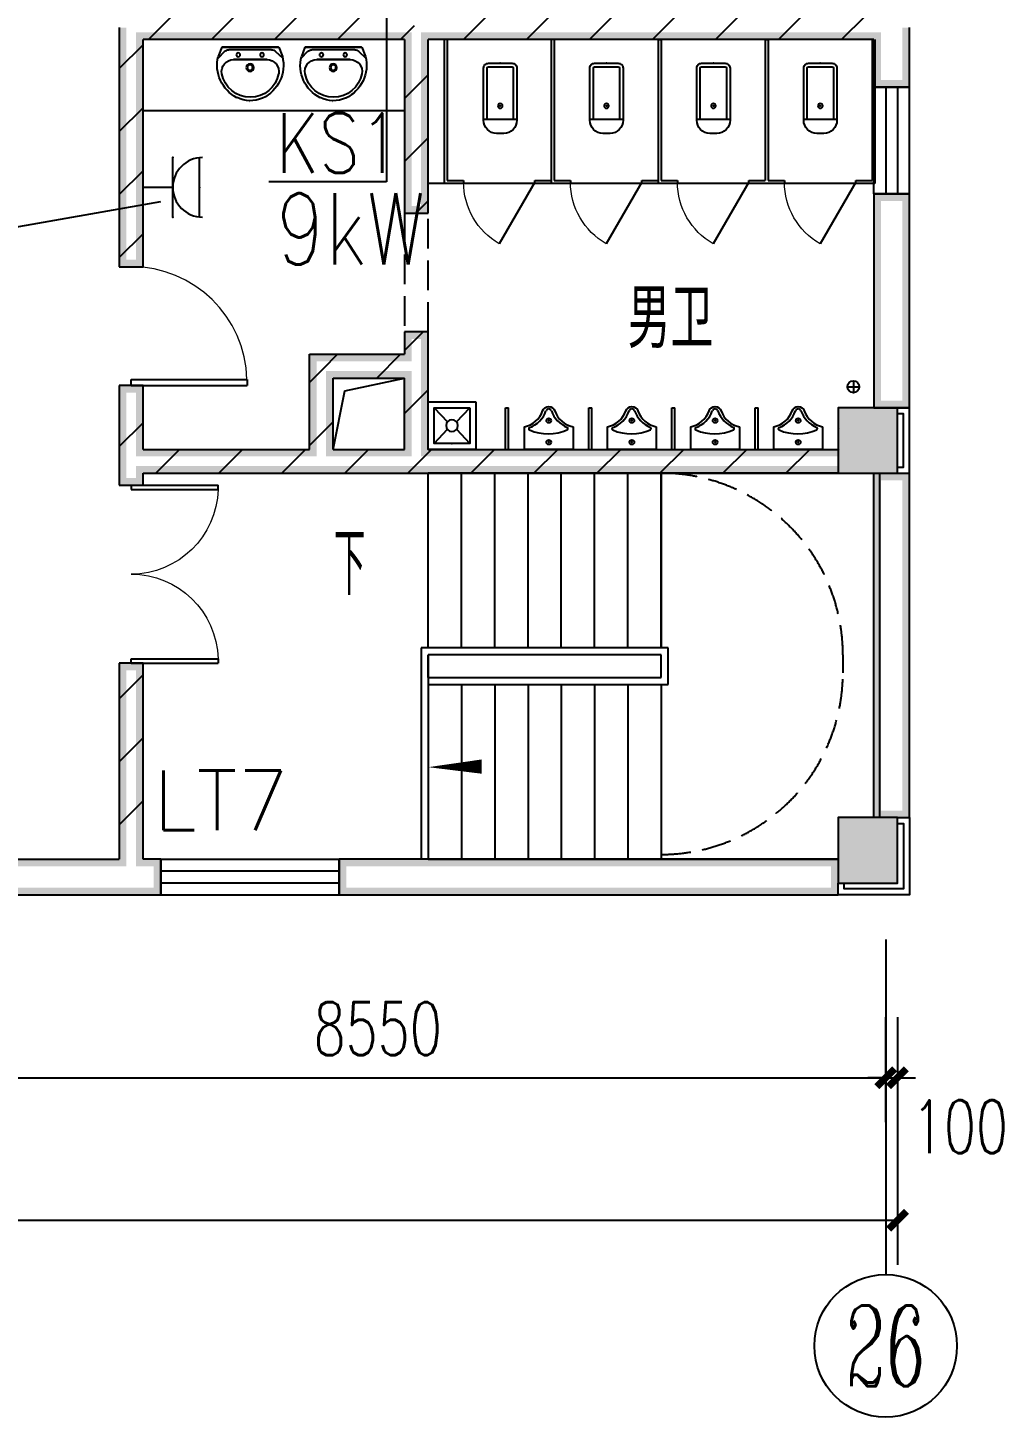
# Model space of a CAD drawing. Extents: x 101023 to 279373, y -114511 to 293844.
# Drawn here: x 233010 to 241219, y 81442 to 93137 of the extents above; entities that cross this region are included whole.
import ezdxf
from ezdxf.enums import TextEntityAlignment as Align

# ---------------------------------------------------------------- set-up
doc = ezdxf.new("R2010")
doc.units = 0
doc.header["$LTSCALE"] = 1000
doc.header["$MEASUREMENT"] = 0
doc.linetypes.add('DASH', pattern=[0.35, 0.25, -0.1])
for name, color, linetype in [('A-ANNO-IDEN', 3, 'Continuous'), ('A-DOOR-HOLE', 161, 'Continuous'), ('A-Fixt', 81, 'Continuous'), ('A-WALL-PATT', 252, 'Continuous'), ('AXIS', 3, 'Continuous'), ('AXIS_TEXT', 7, 'Continuous'), ('BZ', 7, 'Continuous'), ('COLUMN', 2, 'Continuous'), ('EQUIP-插座', 3, 'Continuous'), ('PUB_DIM', 3, 'Continuous'), ('PUB_HATCH', 8, 'Continuous'), ('PUB_TEXT', 7, 'Continuous'), ('PUB_WALL', 2, 'Continuous'), ('STAIR', 2, 'Continuous'), ('WALL', 2, 'Continuous'), ('WINDOW', 2, 'Continuous'), ('WIRE-照明', 6, 'Continuous'), ('厕卫厨', 252, 'Continuous'), ('厨卫', 252, 'Continuous'), ('排水', 153, 'Continuous')]:
    doc.layers.add(name, color=color, linetype=linetype)
doc.layers.add('D-计算', color=232, linetype='Continuous', plot=False)
doc.styles.add('_TCH_AXIS', font='COMPLEX', dxfattribs={"bigfont": 'GBCBIG'})
doc.styles.add('_TCH_DIM_T3', font='SIMPLEX', dxfattribs={"width": 0.705882, "bigfont": 'GBCBIG'})
doc.styles.add('_TEL_DIM', font='simplex.shx', dxfattribs={"width": 0.8, "height": 3.5, "bigfont": 'gbcbig.shx'})
doc.styles.add('A_DIM', font='simplex.shx', dxfattribs={"width": 0.7, "bigfont": 'gbcbig.shx'})
doc.styles.add('COMPLEX', font='COMPLEX')
doc.styles.get("Standard").update_dxf_attribs({"font": 'simplex.shx', "width": 0.8, "bigfont": 'gbcbig.shx'})
doc.dimstyles.new('_TCH_ARCH&&150', dxfattribs={"dimtxt": 446.25, "dimasz": 150, "dimexe": 375, "dimexo": 450, "dimgap": 189.375, "dimtad": 1, "dimdec": 0, "dimzin": 0, "dimdsep": 46, "dimtxsty": '_TCH_DIM_T3', "dimblk": 'ARCHTICK', "dimcen": 0.09, "dimclrt": 7, "dimazin": 2, "dimtfac": 1, "dimtdec": 0, "dimtix": 1, "dimtmove": 2, "dimatfit": 3, "dimfxl": 1, "dimtolj": 1, "dimtzin": 0, "dimarcsym": 0})
pattern_1 = [(45, (-906447.23, -635367.28), (-265.16515, 265.16515), [])]

# ---------------------------------------------------------------- blocks, each defined once
blk = doc.blocks.new('$equip$00001238')
for p, q in [((0.497, 0.95), (-0.497, 0.95)), ((0.5, 0.5), (-0.5, 0.5)), ((0, 0.5), (0, 0))]:
    blk.add_line(p, q)
blk.add_arc((0, 1), 0.5, 180, 0)
for p in [(0, 0.95), (-0.5, 0.5), (0.5, 0.5), (0, 0)]:
    blk.add_point(p)
at = {"flags": 9}
blk.add_attdef('A', (0, 0), '', height=0.00002, dxfattribs=at)
blk = doc.blocks.new('$lvtry$00000202')
at = {"color": 0}
for p, q in [((-110, -40, 0), (-110, -470, 0)), ((100, -30, 0), (-100, -30, 0)), ((110, -470, 0), (110, -40, 0)), ((140, -470, 0), (-140, -470, 0))]:
    blk.add_line(p, q, dxfattribs=at)
at = {"color": 0, "elevation": 0}
blk.add_lwpolyline([(140, -40, 0.414214), (100, 0), (-100, 0, 0.414214), (-140, -40), (-140, -480, 0.414214), (-30, -590), (30, -590, 0.414214), (140, -480)], format="xyb", close=True, dxfattribs=at)
at = {"color": 0}
blk.add_circle((0, -359, 0), 20, dxfattribs=at)
for centre, start, end in [((-100, -40, 0), 90, 180), ((100, -40, 0), 0, 90)]:
    blk.add_arc(centre, 10, start, end, dxfattribs=at)
for p in [(0, 0, 0), (0, -359, 0)]:
    blk.add_point(p, dxfattribs=at)
blk = doc.blocks.new('ng')
at = {"layer": '排水'}
for p, q in [((345991, 781358), (346091, 781358)), ((346041, 781408), (346041, 781308))]:
    blk.add_line(p, q, dxfattribs=at)
blk.add_circle((346041, 781358), 50, dxfattribs=at)
blk = doc.blocks.new('雨水管')
at = {"layer": '排水'}
blk.add_blockref('ng', (695245, -102889), dxfattribs=at)
blk = doc.blocks.new('_E6')
for p, q in [((240, 0), (-240, 0)), ((-237, 0), (239, 0)), ((240, 0), (270, -79)), ((-213, -36), (-271, -91)), ((-240, 0), (-270, -79)), ((-179, -23), (181, -23)), ((141, -105), (-141, -105)), ((-141, -105), (141, -105)), ((217, -37), (274, -95))]:
    blk.add_line(p, q)
for centre, radius in [((-99, -65), 16.3), ((101, -65), 16.3), ((2, -172), 31.6), ((2, -172), 23)]:
    blk.add_circle(centre, radius)
for centre, radius, start, end in [((28, -152), 307, 166.1751, 244.7296), ((-141, -205), 100, 90, 190.5602), ((-179, -73), 50, 90, 133.181), ((-28, -152), 307, 297.0639, 13.8249), ((141, -205), 100, 349.4398, 90), ((181, -73), 50, 44.5607, 90), ((0, -179), 243, 190.5602, 349.4398), ((0, -201), 250, 245.8071, 296.4628), ((28, -152), 307, 266.589, 266.5936)]:
    blk.add_arc(centre, radius, start, end)
at = {"width": 0.8, "flags": 9}
for tag in ['XSIZE', 'YSIZE']:
    blk.add_attdef(tag, (0, 0), '', height=0.5, dxfattribs=at)
blk = doc.blocks.new('$TCHSYS$APDOOR2D')
blk.add_line((0.5, 0), (0, 0.866))
at = {"lineweight": 13}
blk.add_arc((0.5, 0), 1, 120, 180, dxfattribs=at)
blk = doc.blocks.new('$lvtry$00000191')
for p, q in [((-150, -150), (-39, -269)), ((39, -269), (150, -150)), ((-150, -450), (-39, -331)), ((39, -331), (150, -450))]:
    blk.add_line(p, q)
for points in [[(200, -500), (200, -100), (-200, -100), (-200, -500)], [(150, -450), (150, -150), (-150, -150), (-150, -450)]]:
    blk.add_lwpolyline(points, close=True)
blk.add_circle((0, -300), 50)
blk.add_point((0, -150))
blk = doc.blocks.new('_AXISO')
blk.add_circle((0, 0), 0.5)
at = {"layer": 'AXIS_TEXT', "style": 'COMPLEX', "width": 1.041667}
blk.add_attdef('A', text='', height=0.56, dxfattribs=at).set_placement((-0.25, -0.28), (0.25, -0.28), align=Align.FIT)
blk = doc.blocks.new('_ArchTick')
at = {"color": 0, "linetype": 'ByBlock', "const_width": 0.4}
blk.add_lwpolyline([(-0.5, -0.5), (0.5, 0.5)], dxfattribs=at)
blk = doc.blocks.new('*D101')
at = {"layer": 'Defpoints', "color": 0, "transparency": 16777216}
for p in [(1007608, 802280), (1041708, 802280), (1041708, 800203)]:
    blk.add_point(p, dxfattribs=at)
at = {"layer": 'PUB_DIM', "color": 0, "lineweight": -2, "transparency": 16777216}
for p, q in [((1007608, 801830), (1007608, 799828)), ((1041708, 801830), (1041708, 799828)), ((1007608, 800203), (1041708, 800203))]:
    blk.add_line(p, q, dxfattribs=at)
at = {"layer": 'PUB_DIM', "color": 0, "lineweight": -2, "transparency": 16777216, "xscale": 150, "yscale": 150, "zscale": 150, "rotation": 180}
blk.add_blockref('_ArchTick', (1007608, 800203), dxfattribs=at)
at = {"layer": 'PUB_DIM', "color": 0, "lineweight": -2, "transparency": 16777216, "xscale": 150, "yscale": 150, "zscale": 150}
blk.add_blockref('_ArchTick', (1041708, 800203), dxfattribs=at)
at = {"layer": 'PUB_DIM', "color": 7, "transparency": 16777216, "insert": (1024658, 800616), "char_height": 446.2, "attachment_point": 5, "style": '_TCH_DIM_T3'}
blk.add_mtext('\\A1;34100', dxfattribs=at)
blk = doc.blocks.new('*D107')
at = {"layer": 'Defpoints', "color": 0, "transparency": 16777216}
for p in [(1033058, 802363), (1041608, 802363), (1041608, 801403)]:
    blk.add_point(p, dxfattribs=at)
at = {"layer": 'PUB_DIM', "color": 0, "lineweight": -2, "transparency": 16777216}
for p, q in [((1033058, 801913), (1033058, 801028)), ((1041608, 801913), (1041608, 801028)), ((1033058, 801403), (1041608, 801403))]:
    blk.add_line(p, q, dxfattribs=at)
at = {"layer": 'PUB_DIM', "color": 0, "lineweight": -2, "transparency": 16777216, "xscale": 150, "yscale": 150, "zscale": 150, "rotation": 180}
blk.add_blockref('_ArchTick', (1033058, 801403), dxfattribs=at)
at = {"layer": 'PUB_DIM', "color": 0, "lineweight": -2, "transparency": 16777216, "xscale": 150, "yscale": 150, "zscale": 150}
blk.add_blockref('_ArchTick', (1041608, 801403), dxfattribs=at)
at = {"layer": 'PUB_DIM', "color": 7, "transparency": 16777216, "insert": (1037333, 801816), "char_height": 446.2, "attachment_point": 5, "style": '_TCH_DIM_T3'}
blk.add_mtext('\\A1;8550', dxfattribs=at)
blk = doc.blocks.new('*D108')
at = {"layer": 'Defpoints', "color": 0, "transparency": 16777216}
for p in [(1041608, 802363), (1041708, 802363), (1041708, 801403)]:
    blk.add_point(p, dxfattribs=at)
at = {"layer": 'PUB_DIM', "color": 0, "lineweight": -2, "transparency": 16777216}
for p, q in [((1041608, 801913), (1041608, 801028)), ((1041708, 801913), (1041708, 801028)), ((1041608, 801403), (1041458, 801403)), ((1041608, 801403), (1041708, 801403)), ((1041708, 801403), (1041858, 801403))]:
    blk.add_line(p, q, dxfattribs=at)
at = {"layer": 'PUB_DIM', "color": 0, "lineweight": -2, "transparency": 16777216, "xscale": 150, "yscale": 150, "zscale": 150}
blk.add_blockref('_ArchTick', (1041608, 801403), dxfattribs=at)
at = {"layer": 'PUB_DIM', "color": 0, "lineweight": -2, "transparency": 16777216, "xscale": 150, "yscale": 150, "zscale": 150, "rotation": 180}
blk.add_blockref('_ArchTick', (1041708, 801403), dxfattribs=at)
at = {"layer": 'PUB_DIM', "color": 7, "transparency": 16777216, "insert": (1042233, 800991), "char_height": 446.2, "attachment_point": 5, "style": '_TCH_DIM_T3'}
blk.add_mtext('\\A1;100', dxfattribs=at)
blk = doc.blocks.new('$WINLIB2D$00000001')
at = {"color": 0}
for points in [[(-0.5, 0.5), (-0.5, -0.5)], [(-0.5, 0.5), (0.5, 0.5)], [(0.5, -0.5), (0.5, 0.5)], [(0.5, 0.1667), (-0.5, 0.1667)], [(0.5, -0.1667), (-0.5, -0.1667)], [(-0.5, -0.5), (0.5, -0.5)]]:
    blk.add_lwpolyline(points, dxfattribs=at)
blk = doc.blocks.new('$DorLib2D$00000001')
for p, q in [((0.45, 0.975), (0.5, 0.975)), ((0.45, 0), (0.45, 0.975)), ((0.5, 0), (0.5, 0.975)), ((0.5, 0), (0.45, 0))]:
    blk.add_line(p, q)
at = {"lineweight": 13}
blk.add_arc((0.475, 0), 0.975, 91.4693, 180, dxfattribs=at)
blk = doc.blocks.new('$lvtry$00000222')
at = {"color": 0, "elevation": 0}
blk.add_lwpolyline([(-205, -191), (-205, 0), (205, 0), (205, -191, 0.268068), (51, -323, -0.317765), (0, -360, -0.317765), (-51, -323, 0.268068)], format="xyb", close=True, dxfattribs=at)
at = {"color": 0}
for centre in [(0, -60, 0), (0, -242, 0)]:
    blk.add_circle(centre, 20, dxfattribs=at)
for centre, radius, start, end in [((-152, -175, 0), 10, 114.1084, 248.1394), ((5, -526, 0), 395, 66.6675, 114.1084), ((-243, -401, 0), 233, 19.2639, 68.1394), ((243, -401, 0), 233, 110.4941, 160.7361), ((158, -173, 0), 10, 290.4941, 66.6675), ((0, -316, 0), 24, 199.2639, 269.4998), ((0, -316, 0), 24, 270.5002, 340.7361)]:
    blk.add_arc(centre, radius, start, end, dxfattribs=at)
for p in [(0, -60, 0), (0, -242, 0)]:
    blk.add_point(p, dxfattribs=at)
blk = doc.blocks.new('$DorLib2D$00000002')
for p, q in [((-0.5, 0), (-0.5, 0.4875)), ((-0.475, 0.4875), (-0.5, 0.4875)), ((-0.475, 0), (-0.475, 0.4875)), ((0.475, 0), (0.475, 0.4875)), ((0.475, 0.4875), (0.5, 0.4875)), ((0.5, 0), (0.5, 0.4875)), ((-0.5, 0), (-0.475, 0)), ((0.5, 0), (0.475, 0))]:
    blk.add_line(p, q)
at = {"lineweight": 13}
for centre, start, end in [((-0.4875, 0), 0, 88.53072), ((0.4875, 0), 91.46928, 180)]:
    blk.add_arc(centre, 0.4875, start, end, dxfattribs=at)
blk = doc.blocks.new('_FZH')
blk.add_lwpolyline([(-0.5, -0.5), (0.5, -0.5), (0.5, 0.5), (-0.5, 0.5)], close=True)
at = {"layer": 'PUB_HATCH'}
blk.add_solid([(-0.5, -0.5), (0.5, -0.5), (-0.5, 0.5), (0.5, 0.5)], dxfattribs=at)
blk = doc.blocks.new('ERT')
at = {"layer": 'AXIS'}
blk.add_line((1041608.2, 802565.3), (1041608.2, 799745.8), dxfattribs=at)
ref = blk.add_blockref('_AXISO', (1041608.2, 799145.8), dxfattribs=dict(at, xscale=1200, yscale=1200, zscale=1200))
ref.add_attrib('A', '26', dxfattribs={"layer": 'AXIS_TEXT', "height": 678.82, "style": '_TCH_AXIS', "width": 0.617647}).set_placement((1041268.8, 798806.4), (1041947.6, 798806.4), align=Align.FIT)
at = {"layer": 'PUB_DIM'}
for p1, p2, distance, picture, middle in [((1033058.2, 802362.7), (1041608.2, 802362.7), -959.7, '*D107', (1037333.2, 801815.5)), ((1007608.2, 802279.9), (1041708.2, 802279.9), -2076.9, '*D101', (1024658.2, 800615.5))]:
    dim = blk.add_aligned_dim(p1=p1, p2=p2, distance=distance, dimstyle='_TCH_ARCH&&150', dxfattribs=at)
    dim.commit()
    dim.dimension.update_dxf_attribs({"geometry": picture, "text_midpoint": middle})
dim = blk.add_linear_dim(base=(1041708.2, 801403), p1=(1041608.2, 802362.7), p2=(1041708.2, 802362.7), angle=0, dimstyle='_TCH_ARCH&&150', dxfattribs=at)
dim.commit()
dim.dimension.update_dxf_attribs({"geometry": '*D108', "text_midpoint": (1042233.2, 800990.5), "dimtype": 129})
blk = doc.blocks.new('A$C54854E18')
at = {"layer": 'A-WALL-PATT'}
h = blk.add_hatch(dxfattribs=at)
h.set_pattern_fill('普通砖', color=256, scale=150, style=0)
h.set_pattern_definition(pattern_1)
h.paths.add_polyline_path([(117633.3, 45855.5), (117500, 45855.5), (117500, 43843.2), (117700, 43843.2), (117700, 45755.5), (117640, 45815.5)])
h = blk.add_hatch(dxfattribs=at)
h.set_pattern_fill('普通砖', color=256, scale=150, style=0)
h.set_pattern_definition(pattern_1)
h.paths.add_polyline_path([(120000, 45855.5), (119900, 45955.5), (117700, 45955.5), (117640, 45895.5), (117633.3, 45855.5), (117640, 45815.5), (117700, 45755.5), (119900, 45755.5)])
h = blk.add_hatch(dxfattribs=at)
h.set_pattern_fill('普通砖', color=256, scale=150, style=0)
h.set_pattern_definition(pattern_1)
h.paths.add_polyline_path([(120000, 45855.5), (119900, 45755.5), (119900, 44294.9), (120100, 44294.9), (120100, 45755.5)])
h = blk.add_hatch(dxfattribs=at)
h.set_pattern_fill('普通砖', color=256, scale=150, style=0)
h.set_pattern_definition(pattern_1)
h.paths.add_polyline_path([(123950, 45855.5), (123850, 45955.5), (120100, 45955.5), (120000, 45855.5), (120100, 45755.5), (123850, 45755.5)])
h = blk.add_hatch(dxfattribs=at)
h.set_pattern_fill('普通砖', color=256, scale=150, style=0)
h.set_pattern_definition(pattern_1)
h.paths.add_polyline_path([(119966.7, 43005.5), (120100, 43005.5), (120100, 43294.9), (119900, 43294.9), (119900, 43105.5), (119960, 43045.5)])
h = blk.add_hatch(dxfattribs=at)
h.set_pattern_fill('普通砖', color=256, scale=150, style=0)
h.set_pattern_definition(pattern_1)
h.paths.add_polyline_path([(119200, 42238.9), (119240, 42245.5), (119300, 42305.5), (119300, 42905.5), (119100, 43105.5), (119100, 42305.5), (119160, 42245.5)])
h = blk.add_hatch(dxfattribs=at)
h.set_pattern_fill('普通砖', color=256, scale=150, style=0)
h.set_pattern_definition(pattern_1)
h.paths.add_polyline_path([(119100, 43105.5), (119300, 42905.5), (119900, 42905.5), (119960, 42965.5), (119966.7, 43005.5), (119960, 43045.5), (119900, 43105.5)])
h = blk.add_hatch(dxfattribs=at)
h.set_pattern_fill('普通砖', color=256, scale=150, style=0)
h.set_pattern_definition(pattern_1)
h.paths.add_polyline_path([(120000, 42238.9), (120040, 42245.5), (120100, 42305.5), (120100, 43005.5), (119966.7, 43005.5), (119960, 42965.5), (119900, 42905.5), (119900, 42305.5), (119960, 42245.5)])
h = blk.add_hatch(dxfattribs=at)
h.set_pattern_fill('普通砖', color=256, scale=150, style=0)
h.set_pattern_definition(pattern_1)
h.paths.add_polyline_path([(117640, 42245.5), (117700, 42305.5), (117700, 42843.2), (117500, 42843.2), (117500, 42205.5), (117633.3, 42205.5)])
h = blk.add_hatch(dxfattribs=at)
h.set_pattern_fill('普通砖', color=256, scale=150, style=0)
h.set_pattern_definition(pattern_1)
h.paths.add_polyline_path([(117633.3, 42205.5), (117640, 42165.5), (117700, 42105.5), (119200, 42105.5), (119200, 42238.9), (119160, 42245.5), (119100, 42305.5), (117700, 42305.5), (117640, 42245.5)])
h = blk.add_hatch(dxfattribs=at)
h.set_pattern_fill('普通砖', color=256, scale=150, style=0)
h.set_pattern_definition(pattern_1)
h.paths.add_polyline_path([(119200, 42238.9), (119200, 42105.5), (120000, 42105.5), (120000, 42238.9), (119960, 42245.5), (119900, 42305.5), (119300, 42305.5), (119240, 42245.5)])
h = blk.add_hatch(dxfattribs=at)
h.set_pattern_fill('普通砖', color=256, scale=150, style=0)
h.set_pattern_definition(pattern_1)
h.paths.add_polyline_path([(123549.9, 42105.5), (123549.9, 42305.5), (120100, 42305.5), (120040, 42245.5), (120000, 42238.9), (120000, 42105.5)])
h = blk.add_hatch(dxfattribs=at)
h.set_pattern_fill('普通砖', color=256, scale=150, style=0)
h.set_pattern_definition(pattern_1)
h.paths.add_polyline_path([(117600, 38755.5), (117700, 38855.5), (117700, 40505.5), (117500, 40505.5), (117500, 38855.5)])
at = {"layer": 'PUB_WALL'}
for points in [[(117500, 45855.5), (117500, 43843.2), (117560, 43903.2), (117560, 45855.5)], [(124150, 45355.5), (124150, 45855.5), (124090, 45855.5), (124090, 45415.5)], [(117700, 43843.2), (117700, 45755.5), (117640, 45815.5), (117640, 43903.2)], [(119900, 45755.5), (117700, 45755.5), (117640, 45815.5), (119960, 45815.5)], [(119900, 45755.5), (119900, 44294.9), (119960, 44354.9), (119960, 45815.5)], [(120100, 44294.9), (120100, 45755.5), (120040, 45815.5), (120040, 44354.9)], [(123850, 45755.5), (120100, 45755.5), (120040, 45815.5), (123910, 45815.5)], [(123850, 45755.5), (123850, 45355.5), (123910, 45415.5), (123910, 45815.5)], [(123850, 45355.5), (124150, 45355.5), (124090, 45415.5), (123910, 45415.5)], [(124150, 44455.5), (123850, 44455.5), (123910, 44395.5), (124090, 44395.5)], [(123850, 44455.5), (123850, 42655.5), (123910, 42715.5), (123910, 44395.5)], [(124150, 42655.5), (124150, 44455.5), (124090, 44395.5), (124090, 42715.5)], [(119900, 44294.9), (120100, 44294.9), (120040, 44354.9), (119960, 44354.9)], [(117500, 43843.2), (117700, 43843.2), (117640, 43903.2), (117560, 43903.2)], [(120100, 43294.9), (119900, 43294.9), (119960, 43234.9), (120040, 43234.9)], [(119900, 43294.9), (119900, 43105.5), (119960, 43045.5), (119960, 43234.9)], [(120100, 43005.5), (120100, 43294.9), (120040, 43234.9), (120040, 43005.5)], [(119100, 42305.5), (119100, 43105.5), (119160, 43045.5), (119160, 42245.5)], [(119100, 43105.5), (119900, 43105.5), (119960, 43045.5), (119160, 43045.5)], [(119300, 42305.5), (119300, 42905.5), (119240, 42965.5), (119240, 42245.5)], [(119300, 42905.5), (119900, 42905.5), (119960, 42965.5), (119240, 42965.5)], [(119900, 42305.5), (119900, 42905.5), (119960, 42965.5), (119960, 42245.5)], [(120100, 42305.5), (120100, 43005.5), (120040, 43005.5), (120040, 42245.5)], [(117700, 42843.2), (117500, 42843.2), (117560, 42783.2), (117640, 42783.2)], [(117500, 42843.2), (117500, 42205.5), (117560, 42205.5), (117560, 42783.2)], [(117700, 42305.5), (117700, 42843.2), (117640, 42783.2), (117640, 42245.5)], [(123850, 42655.5), (124150, 42655.5), (124090, 42715.5), (123910, 42715.5)], [(124049.9, 42655.5), (123549.9, 42655.5), (123609.9, 42595.5), (123989.9, 42595.5)], [(123549.9, 42655.5), (123549.9, 42105.5), (123609.9, 42165.5), (123609.9, 42595.5)], [(124049.9, 42105.5), (124049.9, 42655.5), (123989.9, 42595.5), (123989.9, 42165.5)], [(117700, 42305.5), (119100, 42305.5), (119160, 42245.5), (117640, 42245.5)], [(119300, 42305.5), (119900, 42305.5), (119960, 42245.5), (119240, 42245.5)], [(123549.9, 42245.5), (123549.9, 42305.5), (120100, 42305.5), (120040, 42245.5)], [(117500, 42205.5), (117500, 42005.5), (117560, 42065.5), (117560, 42205.5)], [(117700, 42105.5), (119200, 42105.5), (119200, 42165.5), (117640, 42165.5)], [(117700, 42005.5), (117700, 42105.5), (117640, 42165.5), (117640, 42065.5)], [(119200, 42105.5), (120000, 42105.5), (120000, 42165.5), (119200, 42165.5)], [(123549.9, 42105.5), (123549.9, 42165.5), (120000, 42165.5), (120000, 42105.5)], [(123549.9, 42105.5), (124049.9, 42105.5), (123989.9, 42165.5), (123609.9, 42165.5)], [(123849.9, 39205.5), (123909.9, 39205.5), (123909.9, 42105.5), (123849.9, 42105.5)], [(123849.9, 42105.5), (123849.9, 42045.5), (124149.9, 42045.5), (124149.9, 42105.5)], [(124149.9, 39205.5), (124149.9, 42105.5), (124089.9, 42105.5), (124089.9, 39205.5)], [(117500, 42005.5), (117700, 42005.5), (117640, 42065.5), (117560, 42065.5)], [(117700, 40505.5), (117500, 40505.5), (117560, 40445.5), (117640, 40445.5)], [(117500, 40505.5), (117500, 38855.5), (117560, 38795.5), (117560, 40445.5)], [(117700, 38855.5), (117700, 40505.5), (117640, 40445.5), (117640, 38795.5)], [(124049.9, 39205.5), (123549.9, 39205.5), (123609.9, 39145.5), (123989.9, 39145.5)], [(123549.9, 39205.5), (123549.9, 38655.5), (123609.9, 38715.5), (123609.9, 39145.5)], [(123849.9, 39205.5), (124149.9, 39205.5), (124149.9, 39265.5), (123849.9, 39265.5)], [(124049.9, 38655.5), (124049.9, 39205.5), (123989.9, 39145.5), (123989.9, 38715.5)], [(115649.9, 38855.5), (115649.9, 38795.5), (117560, 38795.5), (117500, 38855.5)], [(117850.7, 38855.5), (117700, 38855.5), (117640, 38795.5), (117790.7, 38795.5)], [(117850.7, 38555.5), (117850.7, 38855.5), (117790.7, 38795.5), (117790.7, 38615.5)], [(123549.9, 38855.5), (119350.7, 38855.5), (119410.7, 38795.5), (123489.9, 38795.5)], [(119350.7, 38855.5), (119350.7, 38555.5), (119410.7, 38615.5), (119410.7, 38795.5)], [(123549.9, 38555.5), (123549.9, 38855.5), (123489.9, 38795.5), (123489.9, 38615.5)], [(123549.9, 38655.5), (124049.9, 38655.5), (123989.9, 38715.5), (123609.9, 38715.5)], [(115649.9, 38555.5), (117600, 38555.5), (117600, 38615.5), (115649.9, 38615.5)], [(117600, 38555.5), (117850.7, 38555.5), (117790.7, 38615.5), (117600, 38615.5)], [(119350.7, 38555.5), (123549.9, 38555.5), (123489.9, 38615.5), (119410.7, 38615.5)]]:
    blk.add_hatch(color=256, dxfattribs=at).paths.add_polyline_path(points)
for points in [[(123850, 44543), (120100, 44543)], [(119300, 42305.5), (119398.5, 42799.5), (119900, 42905.5)], [(124050, 42105.5), (124149.9, 42105.5), (124150, 42655.5), (124050, 42655.5)], [(124050, 42155.5), (124099.9, 42155.5), (124100, 42605.5), (124050, 42605.5)], [(124049.9, 39205.5), (124149.9, 39205.5), (124149.9, 38555.5), (123549.9, 38555.5), (123549.9, 38655.5)], [(124049.9, 39155.5), (124099.9, 39155.5), (124099.9, 38605.5), (123599.9, 38605.5), (123599.9, 38655.5)]]:
    blk.add_lwpolyline(points)
at = {"layer": 'A-ANNO-IDEN'}
blk.add_lwpolyline([(119829, 41340.5, 0, 0, 0), (122960, 41340.5, 0, 0, 0), (122960, 39660.5, 0, 0, 0), (120100, 39630.5, 0, 120, 0), (120550, 39635.3, 0, 0, 0)], format="xyseb", dxfattribs=at)
at = {"layer": 'A-DOOR-HOLE', "linetype": 'DASH'}
for p, q in [((119900, 44294.9), (119900, 43294.9)), ((120100, 43294.9), (120100, 44294.9))]:
    blk.add_line(p, q, dxfattribs=at)
at = {"layer": 'STAIR'}
for p, q in [((122060, 42105.5), (120100, 42105.5)), ((120100, 40635.5), (120100, 42105.5)), ((120380, 40635.5), (120380, 42105.5)), ((120660, 40635.5), (120660, 42105.5)), ((120940, 40635.5), (120940, 42105.5)), ((121220, 40635.5), (121220, 42105.5)), ((121500, 40635.5), (121500, 42105.5)), ((121780, 40635.5), (121780, 42105.5)), ((122060, 40635.5), (122060, 42105.5)), ((123549.9, 42105.5), (122060, 42105.5)), ((122060, 42105.5), (122060, 40635.5)), ((123899.9, 39205.5), (123899.9, 42105.5)), ((122119.3, 40635.5), (120039.9, 40635.5)), ((120039.9, 40635.5), (120039.9, 38855.5)), ((122119.3, 40325.5), (122119.3, 40635.5)), ((122059.3, 40575.5), (120099.9, 40575.5)), ((120099.9, 40575.5), (120099.9, 38855.5)), ((122059.3, 40575.5), (120100, 40575.5)), ((120100, 40385.5), (120100, 40575.5)), ((122059.3, 40385.5), (122059.3, 40575.5)), ((120099.9, 40385.5), (122059.3, 40385.5)), ((120099.9, 40385.5), (120099.9, 40325.5)), ((120100, 40385.5), (122059.3, 40385.5)), ((120099.9, 40325.5), (122119.3, 40325.5)), ((120100, 40325.5), (120100, 38855.5)), ((120380, 40325.5), (120380, 38855.5)), ((120660, 40325.5), (120660, 38855.5)), ((120940, 40325.5), (120940, 38855.5)), ((121220, 40325.5), (121220, 38855.5)), ((121500, 40325.5), (121500, 38855.5)), ((121780, 40325.5), (121780, 38855.5)), ((122060, 40325.5), (122060, 38855.5)), ((122060, 40325.5), (122060, 38855.5)), ((120099.9, 38855.5), (120039.9, 38855.5)), ((120100, 38855.5), (122060, 38855.5)), ((122060, 38855.5), (123549.9, 38855.5))]:
    blk.add_line(p, q, dxfattribs=at)
at = {"layer": 'STAIR', "color": 9, "linetype": 'DASH'}
blk.add_line((123590, 40575.5), (123590, 40425.5), dxfattribs=at)
for points in [[(122060, 42105.5, -0.4142136), (123590, 40575.5)], [(122060, 38895.5, 0.4142136), (123590, 40425.5)]]:
    blk.add_lwpolyline(points, format="xyb", dxfattribs=at)
at = {"layer": 'WALL'}
for p, q in [((117500, 45855.5), (117500, 43843.2)), ((124150, 45355.5), (124150, 45855.5)), ((117700, 43843.2), (117700, 45755.5)), ((119900, 45755.5), (117700, 45755.5)), ((119900, 45755.5), (119900, 44294.9)), ((120100, 44294.9), (120100, 45755.5)), ((123850, 45755.5), (120100, 45755.5)), ((123850, 45755.5), (123850, 45355.5)), ((123850, 45355.5), (124150, 45355.5)), ((124150, 44455.5), (123850, 44455.5)), ((123850, 44455.5), (123850, 42655.5)), ((124150, 42655.5), (124150, 44455.5)), ((119900, 44294.9), (120100, 44294.9)), ((117500, 43843.2), (117700, 43843.2)), ((120100, 43294.9), (119900, 43294.9)), ((119900, 43294.9), (119900, 43105.5)), ((120100, 43005.5), (120100, 43294.9)), ((119100, 42305.5), (119100, 43105.5)), ((119100, 43105.5), (119900, 43105.5)), ((120100, 42305.5), (120100, 43005.5)), ((117700, 42843.2), (117500, 42843.2)), ((117500, 42843.2), (117500, 42205.5)), ((117700, 42305.5), (117700, 42843.2)), ((119300, 42305.5), (119300, 42905.5)), ((119300, 42905.5), (119900, 42905.5)), ((119900, 42305.5), (119900, 42905.5)), ((120751.6, 42305.5), (120751.6, 42655.5)), ((120751.6, 42655.5), (120776.6, 42655.5)), ((120776.6, 42305.5), (120776.6, 42655.5)), ((121451.6, 42305.5), (121451.6, 42655.5)), ((121451.6, 42655.5), (121476.6, 42655.5)), ((121476.6, 42305.5), (121476.6, 42655.5)), ((122151.6, 42305.5), (122151.6, 42655.5)), ((122151.6, 42655.5), (122176.6, 42655.5)), ((122176.6, 42305.5), (122176.6, 42655.5)), ((122851.6, 42305.5), (122851.6, 42655.5)), ((122851.6, 42655.5), (122876.6, 42655.5)), ((122876.6, 42305.5), (122876.6, 42655.5)), ((123564.1, 42655.5, 400), (123564.1, 42655.5, 400)), ((123850, 42655.5), (124150, 42655.5)), ((123564.1, 42480.5, 400), (123564.1, 42480.5, 400)), ((117700, 42305.5), (119100, 42305.5)), ((119300, 42305.5), (119900, 42305.5)), ((120100, 42305.5), (123549.9, 42305.5)), ((120751.6, 42305.5), (120776.6, 42305.5)), ((121451.6, 42305.5), (121476.6, 42305.5)), ((122151.6, 42305.5), (122176.6, 42305.5)), ((122851.6, 42305.5), (122876.6, 42305.5)), ((123564.1, 42305.5, 400), (123564.1, 42305.5, 400)), ((117500, 42205.5), (117500, 42005.5)), ((117700, 42105.5), (119200, 42105.5)), ((117700, 42005.5), (117700, 42105.5)), ((119200, 42105.5), (120000, 42105.5)), ((120000, 42105.5), (123549.9, 42105.5)), ((123849.9, 39205.5), (123849.9, 42105.5)), ((124049.9, 42105.5), (124149.9, 42105.5)), ((124149.9, 39205.5), (124149.9, 42105.5)), ((117500, 42005.5), (117700, 42005.5)), ((117700, 40505.5), (117500, 40505.5)), ((117500, 40505.5), (117500, 38855.5)), ((117700, 38855.5), (117700, 40505.5)), ((124049.9, 39205.5), (124149.9, 39205.5)), ((115649.9, 38855.5), (117500, 38855.5)), ((117850.7, 38855.5), (117700, 38855.5)), ((117850.7, 38555.5), (117850.7, 38855.5)), ((123549.9, 38855.5), (119350.7, 38855.5)), ((119350.7, 38855.5), (119350.7, 38555.5)), ((123549.9, 38555.5), (123549.9, 38655.5)), ((115649.9, 38555.5), (117600, 38555.5)), ((117600, 38555.5), (117850.7, 38555.5)), ((119350.7, 38555.5), (123549.9, 38555.5))]:
    blk.add_line(p, q, dxfattribs=at)
at = {"layer": '厕卫厨'}
blk.add_lwpolyline([(119900, 45755.5), (119900, 45155.5), (117700, 45155.5), (117700, 45755.5)], dxfattribs=at)
at = {"layer": '厨卫'}
for p, q in [((120235, 45755.5), (120235, 44543)), ((120235, 45755.5), (120235, 44543)), ((120260, 45755.5), (120260, 44568)), ((120260, 45755.5), (120260, 44568)), ((121135, 45755.5), (121135, 44543)), ((121135, 45755.5), (121135, 44543)), ((121160, 45755.5), (121160, 44568)), ((121160, 45755.5), (121160, 44568)), ((122035, 45755.5), (122060, 45755.5)), ((122035, 45755.5), (122035, 44543)), ((122060, 45755.5), (122060, 44568)), ((122935, 45755.5), (122960, 45755.5)), ((122935, 45755.5), (122935, 44568)), ((122960, 45755.5), (122960, 44568)), ((123835, 45755.5), (123835, 44568)), ((123860, 45755.5), (123860, 44543)), ((120260, 44568), (120397.5, 44568)), ((120397.5, 44568), (120397.5, 44543)), ((120997.5, 44543), (120997.5, 44568)), ((120997.5, 44568), (121135, 44568)), ((121160, 44568), (121297.5, 44568)), ((121297.5, 44568), (121297.5, 44543)), ((121897.5, 44543), (121897.5, 44568)), ((121897.5, 44568), (122035, 44568)), ((122060, 44568), (122197.5, 44568)), ((122197.5, 44568), (122197.5, 44543)), ((122797.5, 44568), (122935, 44568)), ((122797.5, 44543), (122797.5, 44568)), ((122960, 44568), (123097.5, 44568)), ((123097.5, 44568), (123097.5, 44543)), ((123697.5, 44568), (123835, 44568)), ((123697.5, 44543), (123697.5, 44568)), ((120397.5, 44543), (120235, 44543)), ((121147.4, 44543), (120997.5, 44543)), ((121297.5, 44543), (121135, 44543)), ((122047.4, 44543), (121897.5, 44543)), ((122197.5, 44543), (122035, 44543)), ((122947.4, 44543), (122797.5, 44543)), ((123097.5, 44543), (122947.5, 44543)), ((123860, 44543), (123697.5, 44543))]:
    blk.add_line(p, q, dxfattribs=at)
blk.add_blockref('雨水管', (-917608.2, -635636.5))
at = {"layer": 'A-Fixt', "rotation": 179.999999999212}
for p in [(121114.1, 42305.5), (121814.1, 42305.5), (122514.1, 42305.5), (123214.1, 42305.5)]:
    blk.add_blockref('$lvtry$00000222', p, dxfattribs=at)
at = {"layer": 'COLUMN'}
for p, xscale, yscale, zscale, rotation in [((123799.9, 42380.5), 500.0007198876701, 550.0000000536675, 550.0000000536675, 1.611495437108493e-08), ((123799.9, 38930.5), 500.0007197014056, 549.9999997002305, 549.9999997002305, 1.610161418306744e-08)]:
    blk.add_blockref('_FZH', p, dxfattribs=dict(at, xscale=xscale, yscale=yscale, zscale=zscale, rotation=rotation))
at = {"layer": 'WALL'}
blk.add_blockref('ERT', (-917658.2, -764386.5), dxfattribs=at)
at = {"layer": 'WINDOW'}
for name, p, xscale, yscale, zscale, rotation in [('$WINLIB2D$00000001', (124000, 44905.5), 900, 300, 900, 90), ('$DorLib2D$00000001', (117600, 43343.2), 1000, 1000, 1000, 269.9999999842055), ('$DorLib2D$00000002', (117600, 41255.5), -1500, 1500, -1500, 269.9999999842041)]:
    blk.add_blockref(name, p, dxfattribs=dict(at, xscale=xscale, yscale=yscale, zscale=zscale, rotation=rotation))
at = {"layer": 'WINDOW', "xscale": 1500, "yscale": 300, "zscale": 1500}
blk.add_blockref('$WINLIB2D$00000001', (118600.7, 38705.5), dxfattribs=at)
at = {"layer": '厕卫厨', "xscale": -1}
for p in [(118602.4, 45691.1), (119302.4, 45691.1)]:
    blk.add_blockref('_E6', p, dxfattribs=at)
at = {"layer": '厨卫', "xscale": -1}
for name, p, rotation in [('$lvtry$00000202', (120706.1, 45555.5), 5.866130781129185e-07), ('$lvtry$00000202', (121600, 45555.5), 5.866130781129185e-07), ('$lvtry$00000202', (122500, 45555.5), 5.866130781129185e-07), ('$lvtry$00000202', (123400, 45555.5), 5.866130781129185e-07), ('$lvtry$00000191', (120300, 42205.5), 180)]:
    blk.add_blockref(name, p, dxfattribs=dict(at, rotation=rotation))
at = {"layer": '厨卫', "xscale": -600, "yscale": 600, "zscale": 25}
for p, rotation in [((120697.5, 44555.5), 179.9999996005318), ((121597.5, 44555.5), 179.9999996005318), ((122497.5, 44555.5), 179.9999996005318), ((123397.5, 44555.5), 179.9999994133979)]:
    blk.add_blockref('$TCHSYS$APDOOR2D', p, dxfattribs=dict(at, rotation=rotation))
at = {"layer": 'A-ANNO-IDEN', "color": 7, "style": 'A_DIM', "width": 0.7}
blk.add_text('下', height=525, dxfattribs=at).set_placement((119306.9, 41078))
at = {"layer": 'PUB_TEXT'}
for s, p in [('男卫', (121779.3, 43157.8)), ('LT7', (117787.5, 39101.5))]:
    blk.add_text(s, height=500, dxfattribs=at).set_placement(p)

msp = doc.modelspace()

# ---------------------------------------------------------------- linework, layer by layer
at = {"layer": 'BZ'}
for p, q in [((236030, 93363), (236030, 91839)), ((236030, 91839), (235038, 91839))]:
    msp.add_line(p, q, dxfattribs=at)
at = {"layer": 'WIRE-照明', "linetype": 'Continuous'}
msp.add_line((232180, 91334), (234131, 91674), dxfattribs=at)

# ---------------------------------------------------------------- block references
at = {"layer": 'EQUIP-插座', "xscale": 500, "yscale": 500, "zscale": 500, "rotation": 270}
msp.add_blockref('$equip$00001238', (233980, 91794), dxfattribs=at)
at = {"layer": 'STAIR'}
msp.add_blockref('A$C54854E18', (116280, 47283), dxfattribs=at)

# ---------------------------------------------------------------- texts
at = {"layer": 'BZ', "style": '_TEL_DIM', "width": 0.8}
msp.add_text('KS1', height=500, dxfattribs=at).set_placement((235100, 91917))
at = {"layer": 'D-计算', "style": '_TEL_DIM', "width": 0.8}
msp.add_text('9kW', height=600, dxfattribs=at).set_placement((235100, 91144))

doc.saveas('drawing.dxf')
